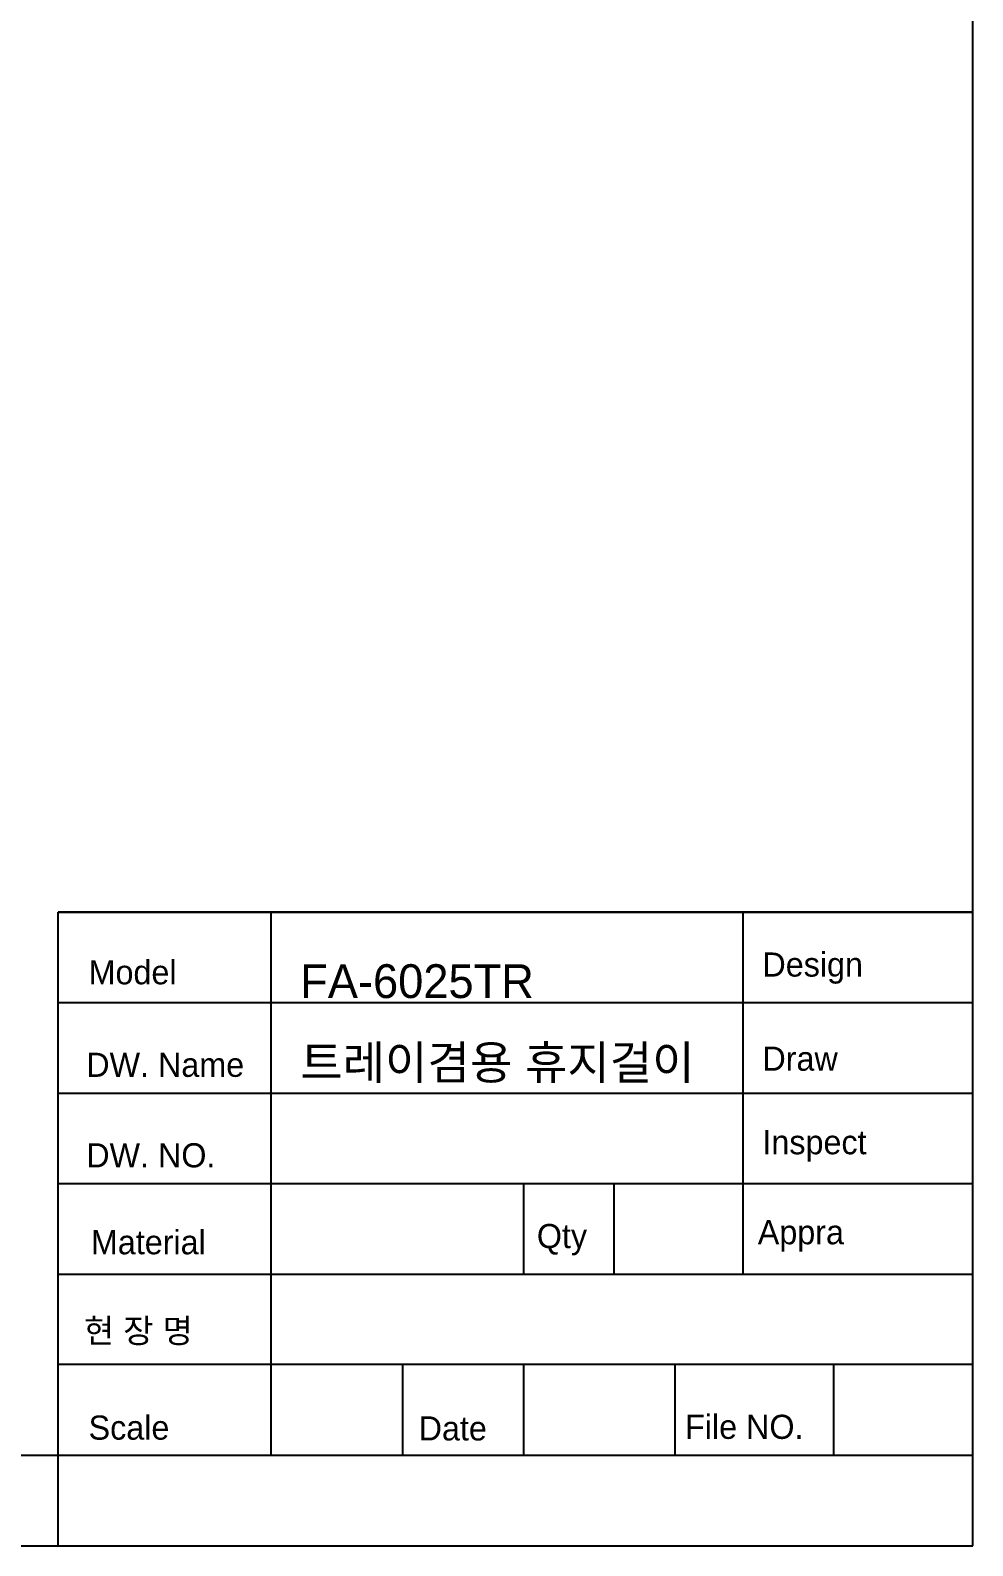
# Model space of a CAD drawing. Header units: millimetres. Extents: x 3033 to 5751, y 230 to 1450.
# Drawn here: x 3973 to 4363, y 230 to 858 of the extents above; entities that cross this region are included whole.
import ezdxf

# ---------------------------------------------------------------- set-up
doc = ezdxf.new("R2010")
doc.units = ezdxf.units.MM
doc.header["$MEASUREMENT"] = 0
doc.layers.add('____', color=5, linetype='Continuous')
doc.layers.add('TEX', color=70, linetype='Continuous')

msp = doc.modelspace()

# ---------------------------------------------------------------- linework, layer by layer
at = {"layer": '____'}
for p, q in [((4363.09, 230.27), (4363.09, 1449.66)), ((4363.09, 492.77), (3984.36, 492.77)), ((3984.36, 492.77), (4363.09, 492.77)), ((3984.36, 230.27), (3984.36, 492.77)), ((3033.09, 230.27), (4363.09, 230.27))]:
    msp.add_line(p, q, dxfattribs=at)
at = {"layer": 'TEX'}
for p, q in [((4072.63, 267.77), (4072.63, 492.77)), ((4268.09, 342.77), (4268.09, 492.77)), ((3984.36, 455.27), (4363.09, 455.27)), ((3984.36, 417.77), (4363.09, 417.77)), ((3984.36, 380.27), (4363.09, 380.27)), ((4177.2, 342.77), (4177.2, 380.27)), ((4214.7, 342.77), (4214.7, 380.27)), ((3984.36, 342.77), (4363.09, 342.77)), ((4363.09, 305.27), (3984.36, 305.27)), ((4127.2, 267.77), (4127.2, 305.27)), ((4177.2, 267.77), (4177.2, 305.27)), ((4239.92, 267.77), (4239.92, 305.27)), ((4305.59, 267.77), (4305.59, 305.27)), ((3033.09, 267.77), (4363.09, 267.77))]:
    msp.add_line(p, q, dxfattribs=at)

# ---------------------------------------------------------------- texts
at = {"layer": 'TEX', "attachment_point": 7, "line_spacing_factor": 0.963855}
for s, insert, char_height, width in [('\\fNew Gulim;Model', (3997.02, 462.71), 10, 44.9485), ('{\\fNew Gulim|b0|i0|c129|p18;FA\\fNew Gulim|b0|i0|c0|p18;-\\fNew Gulim|b0|i0|c129|p18;6025TR}', (4084.64, 456.97), 14, 80.9691), ('\\fNew Gulim;Design', (4276.03, 463.04), 10, 50.5155), ('\\fNew Gulim;DW. Name', (3996.06, 424.37), 10, 73.6598), ('\\fNew Gulim;트레이겸용 휴지걸이', (4084.64, 421.97), 14, 181.3505), ('\\fNew Gulim;Draw', (4276.03, 426.92), 10, 39.5361), ('\\fNew Gulim;Inspect', (4276.03, 389.42), 10, 53.6082), ('\\fNew Gulim;DW. NO.', (3996.06, 386.87), 10, 61.2371), ('\\fNew Gulim;Appra', (4274.11, 352.14), 10, 45.7732), ('\\fNew Gulim;Material', (3997.98, 350.86), 10, 55.5155), ('\\fNew Gulim;Qty', (4182.63, 350.54), 10, 29.6907), ('\\fNew Gulim;현 장 명', (3995.09, 313.29), 10, 54.6907), ('\\fNew Gulim;Scale', (3997.02, 274.05), 10, 42.3196), ('\\fNew Gulim;Date', (4133.69, 273.73), 10, 36.5464), ('\\fNew Gulim;File NO.', (4244, 274.38), 10, 57.0619)]:
    msp.add_mtext(s, dxfattribs=dict(at, insert=insert, char_height=char_height, width=width))

doc.saveas('drawing.dxf')
